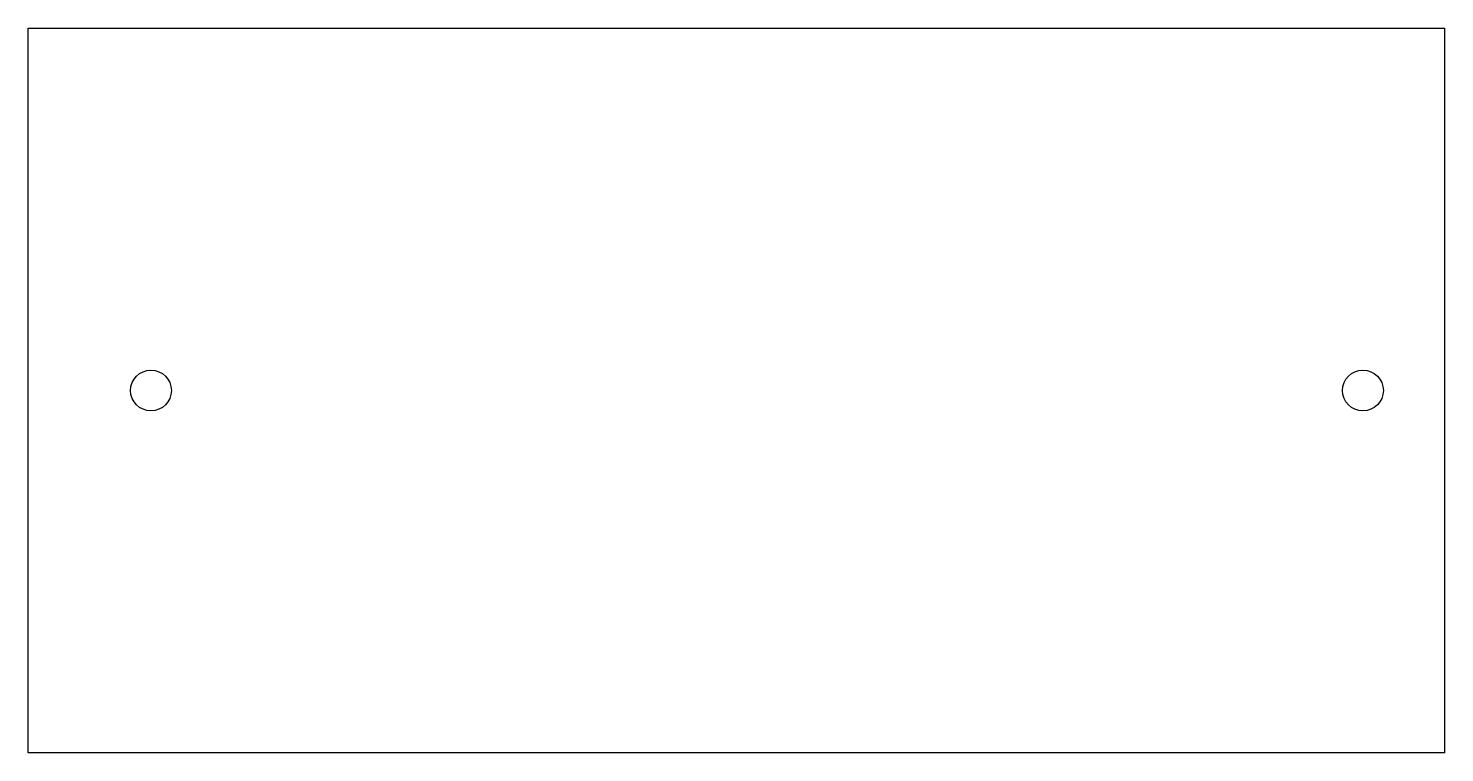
# Model space of a CAD drawing. Header units: inches. Extents: x -13.44 to -9.11, y 0.5 to 2.72.
import ezdxf

# ---------------------------------------------------------------- set-up
doc = ezdxf.new("R2010")
doc.units = ezdxf.units.IN
doc.layers.get('0').update_dxf_attribs({"linetype": 'CONTINUOUS'})

msp = doc.modelspace()

# ---------------------------------------------------------------- linework, layer by layer
msp.add_lwpolyline([(-13.4372, 2.7165), (-9.1065, 2.7165), (-9.1065, 0.5), (-13.4372, 0.5)], close=True)
for centre in [(-13.0622, 1.6083), (-9.3565, 1.6083)]:
    msp.add_circle(centre, 0.0625)

doc.saveas('drawing.dxf')
